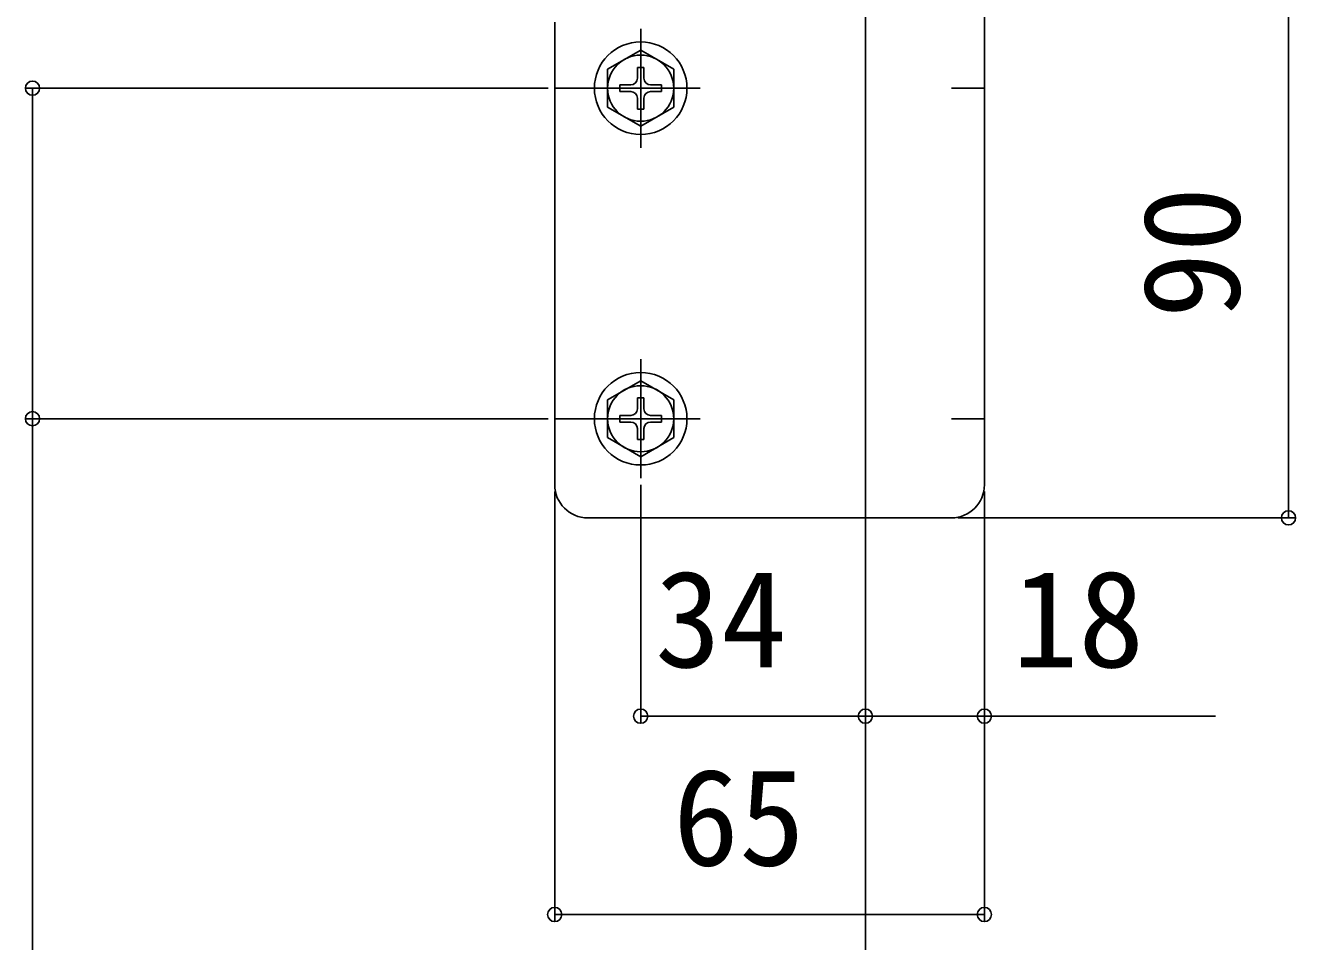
# Model space of a CAD drawing. Units: millimetres, scale not verified. Extents: x -875 to 875, y -1305 to 1297.
# Drawn here: x -712.1 to -519.9, y 816.2 to 954.8 of the extents above; entities that cross this region are included whole.
import ezdxf
from ezdxf.enums import TextEntityAlignment as Align

# ---------------------------------------------------------------- set-up
doc = ezdxf.new("R2010")
doc.units = ezdxf.units.MM
doc.header["$LTSCALE"] = 8
for name, color, linetype in [('0-4_YKK_12', 2, 'Continuous'), ('0-5_YKK_13', 4, 'Continuous'), ('0-6_YKK_D', 6, 'Continuous')]:
    doc.layers.add(name, color=color, linetype=linetype)
doc.styles.add('ＭＳ ゴシック', font='')
doc.styles.get('ＭＳ ゴシック').set_extended_font_data('MS Gothic')

msp = doc.modelspace()

# ---------------------------------------------------------------- linework, layer by layer
at = {"layer": '0-4_YKK_12'}
msp.add_line((-585, 1014.3), (-585, 520.3), dxfattribs=at)
at = {"layer": '0-5_YKK_13'}
for p, q in [((-567, 970.3), (-567, 885.3)), ((-632, 955.3), (-632, 885.3)), ((-619, 936.3), (-619, 954.3)), ((-619, 951.05), (-624, 948.163)), ((-619, 951.05), (-614, 948.163)), ((-624, 948.163), (-624, 942.437)), ((-619.5, 948.45), (-619.5, 946.8)), ((-618.5, 948.45), (-619.5, 948.45)), ((-618.5, 948.45), (-618.5, 946.8)), ((-614, 942.437), (-614, 948.163)), ((-622.15, 945.8), (-620.5, 945.8)), ((-622.15, 945.8), (-622.15, 944.8)), ((-617.5, 945.8), (-615.85, 945.8)), ((-615.85, 944.8), (-615.85, 945.8)), ((-627, 945.3), (-632, 945.3)), ((-628, 945.3), (-610, 945.3)), ((-622.15, 944.8), (-620.5, 944.8)), ((-619.5, 943.8), (-619.5, 942.15)), ((-618.5, 943.8), (-618.5, 942.15)), ((-617.5, 944.8), (-615.85, 944.8)), ((-567, 945.3), (-572, 945.3)), ((-619, 939.55), (-624, 942.437)), ((-619.5, 942.15), (-618.5, 942.15)), ((-619, 939.55), (-614, 942.437)), ((-619, 886.3), (-619, 904.3)), ((-619, 901.05), (-624, 898.163)), ((-619, 901.05), (-614, 898.163)), ((-624, 898.163), (-624, 892.437)), ((-619.5, 898.45), (-619.5, 896.8)), ((-618.5, 898.45), (-619.5, 898.45)), ((-618.5, 898.45), (-618.5, 896.8)), ((-614, 892.437), (-614, 898.163)), ((-622.15, 895.8), (-620.5, 895.8)), ((-622.15, 895.8), (-622.15, 894.8)), ((-617.5, 895.8), (-615.85, 895.8)), ((-615.85, 894.8), (-615.85, 895.8)), ((-627, 895.3), (-632, 895.3)), ((-628, 895.3), (-610, 895.3)), ((-622.15, 894.8), (-620.5, 894.8)), ((-619.5, 893.8), (-619.5, 892.15)), ((-618.5, 893.8), (-618.5, 892.15)), ((-617.5, 894.8), (-615.85, 894.8)), ((-567, 895.3), (-572, 895.3)), ((-619, 889.55), (-624, 892.437)), ((-619.5, 892.15), (-618.5, 892.15)), ((-619, 889.55), (-614, 892.437)), ((-585, 880.3), (-585, 885.3)), ((-627, 880.3), (-572, 880.3))]:
    msp.add_line(p, q, dxfattribs=at)
for centre, radius in [((-619, 945.3), 7), ((-619, 945.3), 5), ((-619, 895.3), 7), ((-619, 895.3), 5)]:
    msp.add_circle(centre, radius, dxfattribs=at)
for centre, radius, start, end in [((-620.5, 946.8), 1, 270, 0), ((-617.5, 946.8), 1, 180, 270), ((-620.5, 943.8), 1, 0, 90), ((-617.5, 943.8), 1, 90, 180), ((-620.5, 896.8), 1, 270, 0), ((-617.5, 896.8), 1, 180, 270), ((-620.5, 893.8), 1, 0, 90), ((-617.5, 893.8), 1, 90, 180), ((-627, 885.3), 5, 180, 270), ((-572, 885.3), 5, 270, 0)]:
    msp.add_arc(centre, radius, start, end, dxfattribs=at)
at = {"layer": '0-6_YKK_D'}
for p, q in [((-521, 880.3), (-521, 970.3)), ((-633, 945.3), (-712, 945.3)), ((-711, 895.3), (-711, 945.3)), ((-633, 895.3), (-712, 895.3)), ((-633, 895.3), (-712, 895.3)), ((-711, 746.3), (-711, 895.3)), ((-632, 884.3), (-632, 819.3)), ((-619, 885.3), (-619, 849.3)), ((-567, 884.3), (-567, 849.3)), ((-567, 884.3), (-567, 819.3)), ((-571, 880.3), (-520, 880.3)), ((-619, 850.3), (-585, 850.3)), ((-632, 820.3), (-567, 820.3))]:
    msp.add_line(p, q, dxfattribs=at)
msp.add_lwpolyline([(-585, 850.3), (-567, 850.3), (-532.041, 850.3)], dxfattribs=at)
for centre in [(-711, 945.3), (-711, 895.3), (-711, 895.3), (-521, 880.3), (-619, 850.3), (-585, 850.3), (-585, 850.3), (-567, 850.3), (-632, 820.3), (-567, 820.3)]:
    msp.add_circle(centre, 1.075, dxfattribs=at)

# ---------------------------------------------------------------- texts
at = {"layer": '0-6_YKK_D', "style": 'ＭＳ ゴシック'}
msp.add_text('90', height=14.66, rotation=90, dxfattribs=at).set_placement((-524, 910.47), align=Align.BOTTOM_LEFT)
for s, p in [('34', (-616.83, 853.3)), ('18', (-562.768, 853.3)), ('65', (-614.102, 823.3))]:
    msp.add_text(s, height=14.66, dxfattribs=at).set_placement(p, align=Align.BOTTOM_LEFT)

doc.saveas('drawing.dxf')
